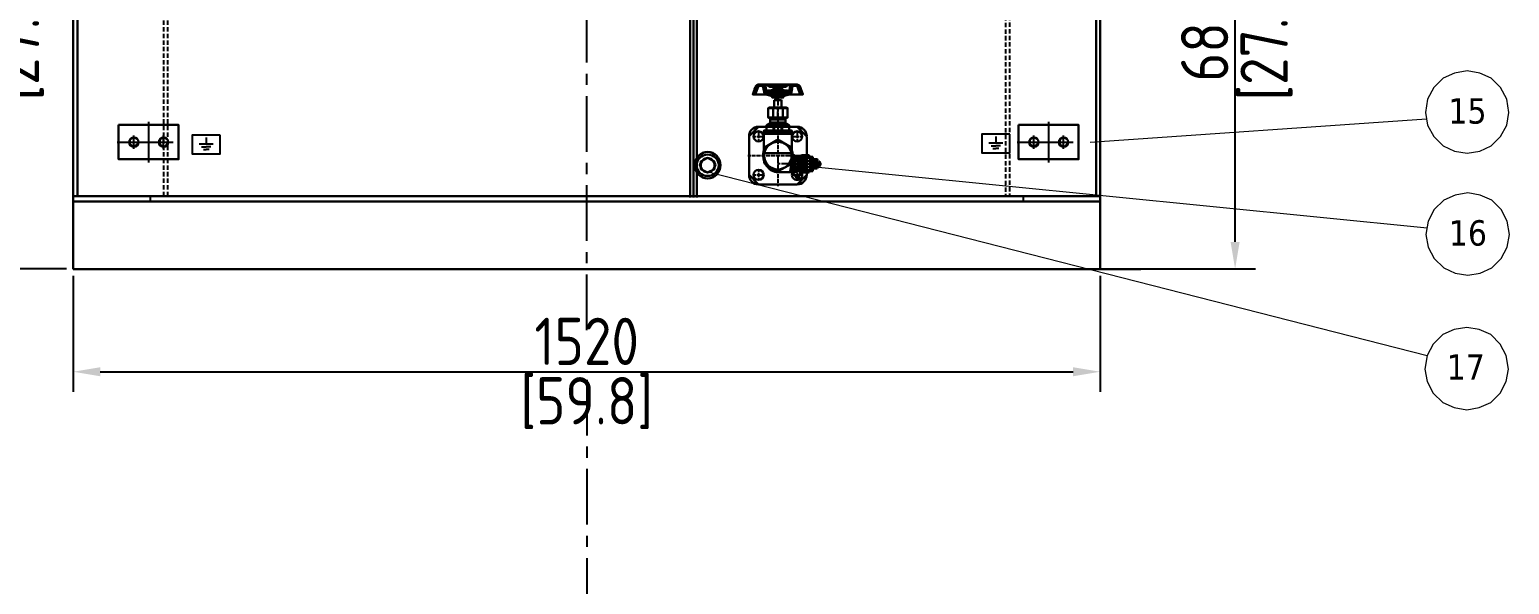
# Model space of a CAD drawing. Header units: millimetres. Extents: x 139713 to 150984, y -162976 to -156169.
# Drawn here: x 141015 to 143206, y -159557 to -158735 of the extents above; entities that cross this region are included whole.
import ezdxf

# ---------------------------------------------------------------- set-up
doc = ezdxf.new("R2010")
doc.units = ezdxf.units.MM
doc.header["$LTSCALE"] = 13
doc.linetypes.add('CENTERX2', pattern=[101.6, 63.5, -12.7, 12.7, -12.7])
doc.linetypes.add('DASHED', pattern=[0.75, 0.5, -0.25])
for name, color, linetype in [('1', 4, 'Continuous'), ('4虚线层', 6, 'DASHED'), ('粗实线', 4, 'Continuous')]:
    doc.layers.add(name, color=color, linetype=linetype)
doc.layers.add('标注、文本', color=3, linetype='Continuous', lineweight=25)
doc.layers.add('铁心', color=3, linetype='Continuous', lineweight=0)
doc.styles.get("Standard").update_dxf_attribs({"font": 'gbenor.shx', "bigfont": 'gbcbig.shx'})
doc.styles.add('Tahoma$001', font='tahoma.ttf', dxfattribs={"height": 2.159784})
doc.dimstyles.new('1-15', dxfattribs={"dimscale": 20, "dimtxt": 3.5, "dimasz": 2, "dimexe": 1.5, "dimexo": 0.5, "dimgap": 0.5, "dimtad": 1, "dimtoh": 1, "dimdec": 1, "dimdsep": 46, "dimtxsty": 'Standard', "dimcen": 2.5, "dimclrd": 3, "dimclre": 3, "dimclrt": 3, "dimadec": 0, "dimazin": 2, "dimtfac": 1, "dimtdec": 1, "dimtmove": 0, "dimatfit": 2, "dimfxl": 1, "dimarcsym": 0})

# ---------------------------------------------------------------- blocks, each defined once
blk = doc.blocks.new('257561')
at = {"layer": '标注、文本'}
for p, q in [((851.7, 2214.1), (862.1, 2214.1)), ((856.9, 2219.1), (856.9, 2214.1)), ((853.4, 2212.2), (856.9, 2212.2)), ((854.7, 2210.2), (856.9, 2210.2)), ((860.3, 2212.2), (856.9, 2212.2)), ((859, 2210.2), (856.9, 2210.2))]:
    blk.add_line(p, q, dxfattribs=at)
blk = doc.blocks.new('A$C68737E7E')
at = {"layer": '1', "color": 1, "linetype": 'CENTERX2', "lineweight": -3, "ltscale": 0.1}
for p, q in [((44.7, 143.1), (44.7, 146.2)), ((44.7, 146.2), (44.7, 139.9)), ((44.7, 142.3), (44.7, 142.4)), ((44.7, 135.9), (44.7, 141.6)), ((44.7, 139.2), (44.7, 139.1)), ((44.7, 138.4), (44.7, 132.7)), ((44.7, 135.1), (44.7, 135.2)), ((44.7, 128.8), (44.7, 134.4)), ((44.7, 132), (44.7, 131.9)), ((44.7, 131.2), (44.7, 125.6)), ((44.7, 130.9), (44.7, 126.5)), ((44.7, 127.9), (44.7, 128)), ((44.7, 125.9), (44.7, 125.7)), ((44.7, 125), (44.7, 119.4)), ((44.7, 118.7), (44.7, 118.6)), ((44.7, 117.9), (44.7, 113.5)), ((44.7, 112.3), (44.7, 117.4)), ((44.7, 113.3), (44.7, 110.4)), ((44.7, 111.5), (44.7, 111.6)), ((44.7, 105.2), (44.7, 110.8)), ((44.7, 109.6), (44.7, 109.5)), ((44.7, 108.8), (44.7, 103.2)), ((44.7, 104.3), (44.7, 104.4)), ((44.7, 98.5), (44.7, 103.6)), ((44.7, 102.5), (44.7, 102.4)), ((44.7, 101.7), (44.7, 98.2)), ((44.7, 101.6), (44.7, 96)), ((44.7, 97.5), (44.7, 97.4)), ((44.7, 96.7), (44.7, 91.1)), ((44.7, 95.3), (44.7, 95.2)), ((44.7, 94.5), (44.7, 88.8)), ((44.7, 90.3), (44.7, 90.2)), ((44.7, 89.5), (44.7, 83.9)), ((44.7, 88.1), (44.7, 88)), ((8.6, 73.7), (11.9, 73.7)), ((12.5, 73.7), (12.7, 73.7)), ((13.4, 73.7), (19, 73.7)), ((16.2, 81.3), (16.2, 78.1)), ((16.2, 77.4), (16.2, 77.2)), ((16.2, 76.5), (16.2, 70.9)), ((16.2, 70.2), (16.2, 70.1)), ((16.2, 69.4), (16.2, 66.1)), ((19.7, 73.7), (19.8, 73.7)), ((20.5, 73.7), (23.8, 73.7)), ((44.7, 87.3), (44.7, 81.7)), ((44.7, 83.2), (44.7, 83.1)), ((44.7, 82.3), (44.7, 76.7)), ((44.7, 81), (44.7, 80.9)), ((44.7, 80.1), (44.7, 77.2)), ((44.7, 76), (44.7, 75.9)), ((44.7, 75.2), (44.7, 69.5)), ((44.7, 68.8), (44.7, 68.7)), ((44.7, 68), (44.7, 62.4)), ((65.6, 73.7), (68.8, 73.7)), ((69.5, 73.7), (69.7, 73.7)), ((70.4, 73.7), (76, 73.7)), ((73.2, 81.3), (73.2, 78.1)), ((73.2, 77.4), (73.2, 77.2)), ((73.2, 76.5), (73.2, 70.9)), ((73.2, 70.2), (73.2, 70.1)), ((73.2, 69.4), (73.2, 66.1)), ((76.7, 73.7), (76.8, 73.7)), ((77.5, 73.7), (80.8, 73.7)), ((0, 45.2), (4.5, 45.2)), ((5.2, 45.2), (5.3, 45.2)), ((6, 45.2), (11.7, 45.2)), ((12.4, 45.2), (12.5, 45.2)), ((13.2, 45.2), (18.8, 45.2)), ((19.5, 45.2), (19.7, 45.2)), ((20.4, 45.2), (26, 45.2)), ((26.7, 45.2), (26.8, 45.2)), ((27.5, 45.2), (33.2, 45.2)), ((33.9, 45.2), (34, 45.2)), ((34.7, 45.2), (40.3, 45.2)), ((41, 45.2), (41.2, 45.2)), ((41.9, 45.2), (47.5, 45.2)), ((44.7, 61.7), (44.7, 61.6)), ((44.7, 60.8), (44.7, 55.2)), ((44.7, 54.5), (44.7, 54.4)), ((44.7, 53.7), (44.7, 48)), ((44.7, 47.3), (44.7, 47.2)), ((44.7, 46.5), (44.7, 40.9)), ((48.2, 45.2), (48.3, 45.2)), ((49, 45.2), (54.7, 45.2)), ((55.4, 45.2), (55.5, 45.2)), ((56.2, 45.2), (61.8, 45.2)), ((62.6, 45.2), (62.7, 45.2)), ((63.4, 45.2), (69, 45.2)), ((69.3, 45.2), (73.7, 45.2)), ((69.7, 45.2), (69.8, 45.2)), ((70.5, 45.2), (76.2, 45.2)), ((76.9, 45.2), (77, 45.2)), ((77.7, 45.2), (83.3, 45.2)), ((84.1, 45.2), (84.2, 45.2)), ((84.9, 45.2), (89.4, 45.2)), ((16.2, 24.3), (16.2, 21.1)), ((44.7, 40.2), (44.7, 40.1)), ((44.7, 39.3), (44.7, 33.7)), ((44.7, 33), (44.7, 32.9)), ((48.3, 32.9), (44.7, 32.9)), ((44.7, 32.2), (44.7, 26.5)), ((44.7, 25.8), (44.7, 25.7)), ((44.7, 25), (44.7, 19.4)), ((49.1, 32.9), (49, 32.9)), ((55.5, 32.9), (49.9, 32.9)), ((56.3, 32.9), (56.2, 32.9)), ((62.7, 32.9), (57, 32.9)), ((63.5, 32.9), (63.4, 32.9)), ((69.8, 32.9), (64.2, 32.9)), ((70.1, 32.9), (76.5, 32.9)), ((70.7, 32.9), (70.5, 32.9)), ((77, 32.9), (71.4, 32.9)), ((73.2, 24.3), (73.2, 21.1)), ((77.2, 32.9), (77.3, 32.9)), ((77.8, 32.9), (77.7, 32.9)), ((81.7, 32.9), (77.9, 32.9)), ((78, 32.9), (83.6, 32.9)), ((84.2, 32.9), (78.5, 32.9)), ((82.5, 32.9), (82.4, 32.9)), ((88.9, 32.9), (83.2, 32.9)), ((84.4, 32.9), (84.5, 32.9)), ((85, 32.9), (84.9, 32.9)), ((85.2, 32.9), (90.8, 32.9)), ((89.3, 32.9), (85.7, 32.9)), ((89.7, 32.9), (89.6, 32.9)), ((96, 32.9), (90.4, 32.9)), ((91.5, 32.9), (91.7, 32.9)), ((92.4, 32.9), (98.7, 32.9)), ((96.9, 32.9), (96.8, 32.9)), ((103.2, 32.9), (97.6, 32.9)), ((104, 32.9), (103.9, 32.9)), ((108.5, 32.9), (104.7, 32.9)), ((8.6, 16.7), (11.9, 16.7)), ((12.5, 16.7), (12.7, 16.7)), ((13.4, 16.7), (19, 16.7)), ((16.2, 20.4), (16.2, 20.3)), ((16.2, 19.5), (16.2, 13.9)), ((16.2, 13.2), (16.2, 13.1)), ((16.2, 12.4), (16.2, 9.1)), ((19.7, 16.7), (19.8, 16.7)), ((20.5, 16.7), (23.8, 16.7)), ((44.7, 18.7), (44.7, 18.5)), ((44.7, 17.8), (44.7, 12.2)), ((44.7, 11.5), (44.7, 11.4)), ((44.7, 10.7), (44.7, 5)), ((44.7, 4.3), (44.7, 4.2)), ((44.7, 3.5), (44.7, 0)), ((65.6, 16.7), (68.8, 16.7)), ((69.5, 16.7), (69.7, 16.7)), ((70.4, 16.7), (76, 16.7)), ((73.2, 20.4), (73.2, 20.3)), ((73.2, 19.5), (73.2, 13.9)), ((73.2, 13.2), (73.2, 13.1)), ((73.2, 12.4), (73.2, 9.1)), ((76.7, 16.7), (76.8, 16.7)), ((77.5, 16.7), (80.8, 16.7))]:
    blk.add_line(p, q, dxfattribs=at)
at = {"layer": '标注、文本', "color": 4, "lineweight": 30}
for p, q in [((11.6, 147), (7.5, 135.8)), ((7.5, 135.8), (27.8, 135.8)), ((14.3, 144.2), (8.5, 138.4)), ((12.4, 139), (9.1, 135.8)), ((17.6, 150.8), (10.3, 143.5)), ((15.3, 147), (11.2, 135.8)), ((17, 150.8), (27.5, 150.8)), ((17.5, 148.5), (20.8, 148.5)), ((20.9, 150.8), (18.6, 148.5)), ((23.6, 150.2), (21.7, 148.3)), ((25.4, 148.8), (23.1, 146.5)), ((23.1, 146.6), (24.7, 137.2)), ((26.6, 146.6), (23.6, 143.7)), ((27.1, 143.9), (24.1, 140.9)), ((28.3, 141.8), (24.6, 138.1)), ((25.6, 136.3), (36.5, 133.4)), ((31.1, 141.3), (26, 136.2)), ((26.7, 146), (27.3, 142.7)), ((27.5, 150.8), (62.7, 150.8)), ((28.3, 141.8), (36.5, 140.4)), ((33.9, 140.8), (28.6, 135.5)), ((29.8, 141.5), (59.2, 141.5)), ((37.8, 141.5), (31.2, 134.8)), ((38.8, 147.3), (33.1, 147.3)), ((39.5, 139.9), (33.7, 134.2)), ((34.9, 142.4), (39.8, 142.4)), ((34.9, 142.4), (34.9, 141.5)), ((39.5, 136.6), (36.3, 133.5)), ((36.5, 141.5), (36.5, 140.4)), ((36.5, 133.4), (36.5, 131.1)), ((39.4, 133.3), (37.2, 131.1)), ((38.2, 145.7), (38.2, 142.8)), ((40, 141.6), (39.1, 140.8)), ((39.1, 140.8), (50.3, 140.8)), ((39.5, 141.5), (39.4, 131.1)), ((41, 141.5), (39.6, 140.2)), ((49.4, 146.1), (39.8, 146.1)), ((49.4, 142.4), (39.8, 142.4)), ((42.2, 148.5), (41, 147.3)), ((41, 147.3), (48, 147.3)), ((41, 147.3), (41, 146.1)), ((41, 141.5), (48.1, 141.5)), ((48.1, 141.5), (41, 141.5)), ((41, 141.5), (41, 131.1)), ((48.1, 141.5), (41, 131.1)), ((41, 141.5), (48.1, 131.1)), ((41.4, 145.7), (41.4, 142.8)), ((42, 148.2), (42, 146.1)), ((42, 142.7), (42, 142.4)), ((42.2, 148.5), (46.9, 148.5)), ((43.3, 150.8), (44.6, 150.8)), ((43.3, 150.8), (45.9, 150.8)), ((45.9, 150.8), (44.6, 150.8)), ((46.9, 148.5), (48, 147.3)), ((47.1, 148.2), (47.1, 146.1)), ((47.8, 145.7), (47.8, 142.8)), ((48, 147.3), (48, 146.1)), ((48.1, 141.5), (49.5, 140.2)), ((48.1, 141.5), (48.1, 131.1)), ((54.2, 142.4), (49.3, 142.4)), ((49.5, 140.2), (49.5, 131.1)), ((49.6, 141.5), (49.7, 131.1)), ((50.9, 141.5), (49.6, 140.2)), ((53.1, 140.5), (49.6, 137)), ((57.1, 141.1), (49.7, 133.7)), ((50.3, 147.3), (56, 147.3)), ((61.1, 141.9), (50.3, 131.1)), ((51, 145.7), (51, 142.8)), ((60.9, 141.8), (52.7, 140.4)), ((52.7, 141.5), (52.7, 140.4)), ((63.5, 136.3), (52.7, 133.4)), ((63.5, 136.3), (52.7, 133.4)), ((52.7, 133.4), (52.7, 131.1)), ((54.2, 142.4), (54.2, 141.5)), ((65.3, 142.9), (57.1, 134.6)), ((61.3, 135.8), (81.6, 135.8)), ((64.7, 138.9), (61.6, 135.8)), ((66.1, 146.9), (61.8, 142.5)), ((62.4, 146.4), (61.8, 142.7)), ((66.5, 150.6), (62.5, 146.6)), ((72.1, 150.8), (62.7, 150.8)), ((66, 146.6), (64.4, 137.2)), ((65.7, 144.6), (64.4, 137.2)), ((70, 150.8), (67.6, 148.4)), ((73.2, 150.7), (71, 148.5)), ((75.5, 149.7), (73.4, 147.6)), ((73.8, 147), (77.9, 135.8)), ((77, 148), (74.4, 145.3)), ((78, 145.7), (75.3, 143)), ((78.9, 143.3), (76.2, 140.6)), ((79.7, 140.9), (77, 138.2)), ((77.5, 147), (81.6, 135.8)), ((80.6, 138.5), (77.9, 135.8)), ((81.5, 136.1), (81.2, 135.8)), ((32.3, 116.6), (57.1, 116.6)), ((36.5, 131.1), (39.6, 131.1)), ((37.6, 115.5), (37.6, 101.6)), ((49.5, 131.1), (52.7, 131.1)), ((50.3, 127.7), (50.3, 116.6)), ((51.8, 115.5), (51.8, 101.6)), ((16.2, 88), (73.2, 88)), ((30.4, 101.6), (32.3, 100.5)), ((32.3, 100.5), (34.1, 100.5)), ((32.3, 92.7), (57.1, 92.7)), ((33, 91.5), (56.3, 91.5)), ((34.2, 99.8), (33.3, 98.9)), ((33.3, 98.9), (33.3, 94.4)), ((33.3, 98.9), (56.1, 98.9)), ((33.3, 94.4), (56.1, 94.4)), ((34.1, 100.5), (55.3, 100.5)), ((34.2, 100.5), (34.2, 99.8)), ((34.2, 99.8), (35, 99.8)), ((35, 100.5), (35, 99.8)), ((38.3, 90.1), (38.3, 82.5)), ((38.3, 90.1), (39.2, 90.1)), ((39.2, 90.1), (39.2, 82.5)), ((50.2, 90.1), (50.2, 82.5)), ((50.2, 90.1), (51.1, 90.1)), ((54.4, 100.5), (54.4, 99.8)), ((54.4, 99.8), (55.1, 99.8)), ((55.1, 100.5), (55.1, 99.8)), ((55.1, 99.8), (56.1, 98.9)), ((55.3, 100.5), (57.1, 100.5)), ((56.1, 98.9), (56.1, 94.4)), ((59, 101.6), (57.1, 100.5)), ((2, 73.7), (2, 16.7)), ((23.8, 81.2), (23.8, 78.7)), ((23.8, 78.7), (26.9, 78.7)), ((23.8, 78.7), (65.6, 78.7)), ((23.8, 78.7), (23.8, 77.3)), ((23.8, 77.3), (23.8, 52.9)), ((23.8, 77.3), (65.6, 77.3)), ((24.3, 81.2), (65.1, 81.2)), ((27.8, 82.5), (24.6, 82.2)), ((43.3, 68), (25.7, 57.9)), ((26.9, 78.7), (62.5, 78.7)), ((27.8, 82.5), (61.6, 82.5)), ((63.7, 57.9), (46.1, 68)), ((61.6, 82.5), (64.7, 82.2)), ((62.5, 78.7), (65.6, 78.7)), ((65.6, 81.2), (65.6, 78.7)), ((65.6, 78.7), (65.6, 77.3)), ((65.6, 77.3), (65.6, 52.9)), ((87.4, 73.7), (87.4, 45.7)), ((24.3, 55.4), (24.3, 35.1)), ((24.6, 48.8), (64.8, 48.8)), ((72.4, 45.2), (66, 38.8)), ((73.7, 44.3), (66, 36.7)), ((70.3, 45.2), (66.1, 41)), ((68.1, 45.2), (66.4, 43.5)), ((73.7, 45.2), (73.7, 42.6)), ((79.6, 45.4), (81.7, 43.3)), ((91, 45.7), (79.8, 45.7)), ((81.4, 45.7), (83.8, 43.3)), ((83.6, 45.7), (85.5, 43.8)), ((85.7, 45.7), (89.7, 41.7)), ((87.8, 45.7), (91.9, 41.7)), ((90, 45.7), (91.2, 44.5)), ((91, 45.7), (91.2, 45.5)), ((91.2, 45.5), (91.2, 43.5)), ((25.7, 32.6), (43.3, 22.5)), ((70, 27.9), (62.6, 20.5)), ((68, 28), (64.7, 24.7)), ((72.1, 27.9), (64.8, 20.5)), ((68, 30.1), (65.8, 27.9)), ((68, 36.5), (66.1, 34.7)), ((67.5, 34.3), (66.1, 34.3)), ((67.5, 31.5), (66.2, 31.5)), ((67.2, 31.5), (66.2, 30.4)), ((74.3, 27.9), (66.9, 20.5)), ((67.5, 34.3), (67.5, 31.5)), ((68, 37.9), (83.2, 37.9)), ((68, 37.9), (68, 34.8)), ((69.3, 37.9), (68, 36.5)), ((68, 36.7), (69.4, 35.2)), ((68, 34.8), (68, 31)), ((68, 31), (68, 27.9)), ((69, 30.5), (68, 29.5)), ((69.6, 30.5), (68, 28.9)), ((68, 29.6), (69.7, 27.9)), ((68, 29), (69.1, 27.9)), ((68, 27.9), (83.2, 27.9)), ((69.9, 37.7), (68.1, 36)), ((68.1, 37.2), (69.9, 35.4)), ((68.2, 35.8), (68.6, 35.4)), ((70.1, 30.3), (68.2, 28.4)), ((68.2, 30), (70.1, 28.1)), ((70.2, 37.5), (68.3, 35.6)), ((68.4, 37.5), (70.3, 35.6)), ((70.4, 30), (68.5, 28.1)), ((68.6, 30.3), (70.4, 28.5)), ((70.5, 37.1), (68.7, 35.3)), ((68.8, 37.8), (70.5, 36)), ((69, 30.5), (70.6, 28.9)), ((70.6, 29.5), (69, 27.9)), ((75.7, 27.2), (69.1, 20.5)), ((70.6, 36.6), (69.2, 35.2)), ((74, 42.6), (69.3, 37.9)), ((69.3, 37.9), (70.6, 36.6)), ((70.6, 28.9), (69.6, 27.9)), ((69.7, 30.5), (70.6, 29.6)), ((70.6, 37.9), (70.6, 27.9)), ((70.6, 37.9), (75.4, 36.9)), ((70.6, 36.5), (70.6, 29.2)), ((75.4, 28.8), (70.6, 27.9)), ((73.7, 23), (71.2, 20.5)), ((76.2, 42.6), (71.5, 37.9)), ((78.3, 42.6), (73.6, 37.9)), ((73.7, 43.3), (83.2, 43.3)), ((73.7, 42.6), (83.9, 42.6)), ((73.7, 23.2), (83.9, 23.2)), ((73.7, 23.2), (73.7, 20.5)), ((73.8, 23.2), (73.7, 23)), ((73.7, 22.4), (83.2, 22.4)), ((77.8, 27.2), (73.8, 23.2)), ((74.8, 43.3), (74, 42.6)), ((74.6, 38.6), (83.9, 38.6)), ((74.6, 38.6), (74.6, 27.2)), ((74.6, 27.2), (83.9, 27.2)), ((76, 23.2), (75.2, 22.4)), ((76.4, 38.6), (75.7, 37.9)), ((76.4, 27.9), (75.7, 27.2)), ((80, 27.2), (76, 23.2)), ((76.9, 43.3), (76.2, 42.6)), ((76.3, 37.9), (83.8, 37.9)), ((76.3, 27.9), (83.8, 27.9)), ((80.4, 42.6), (76.4, 38.6)), ((77, 38.6), (83.1, 38.6)), ((77, 38.6), (77, 27.2)), ((77, 27.2), (83.1, 27.2)), ((78.1, 23.2), (77.3, 22.4)), ((78.6, 38.6), (77.8, 37.9)), ((78.5, 27.9), (77.8, 27.2)), ((82.1, 27.2), (78.1, 23.2)), ((79.1, 43.3), (78.3, 42.6)), ((82.5, 42.6), (78.6, 38.6)), ((79.3, 43.5), (79.3, 22.2)), ((79.3, 43.5), (79.6, 43.3)), ((80.3, 23.2), (79.3, 22.2)), ((79.3, 22.2), (79.3, 20.5)), ((79.3, 22.2), (81.5, 20)), ((79.5, 43.3), (84.1, 43.3)), ((80.2, 23.2), (79.5, 22.4)), ((79.5, 22.4), (84.1, 22.4)), ((79.6, 43.3), (80.3, 42.6)), ((80.7, 38.6), (80, 37.9)), ((80.7, 27.9), (80, 27.2)), ((84.1, 27), (80.2, 23.2)), ((80.3, 42.6), (80.3, 23.2)), ((80.3, 23.2), (84.1, 23.2)), ((81.2, 43.3), (80.4, 42.6)), ((80.5, 23.2), (81.2, 22.4)), ((84.1, 42), (80.7, 38.6)), ((81.2, 22.4), (83.6, 20)), ((82.4, 23.2), (81.6, 22.4)), ((81.7, 43.3), (82.4, 42.6)), ((82.8, 38.6), (82.1, 37.9)), ((82.8, 27.9), (82.1, 27.2)), ((84.1, 24.9), (82.4, 23.2)), ((83.2, 43.3), (82.5, 42.6)), ((82.6, 23.2), (83.4, 22.4)), ((84.1, 39.9), (82.8, 38.6)), ((83.1, 38.6), (83.8, 37.9)), ((83.1, 38.6), (83.1, 27.2)), ((83.8, 27.9), (83.1, 27.2)), ((83.2, 43.3), (84.1, 42.4)), ((84.1, 38.8), (83.2, 37.9)), ((83.2, 37.9), (83.2, 27.9)), ((83.2, 27.9), (84.1, 27)), ((84.1, 23.4), (83.2, 22.4)), ((83.4, 22.4), (85.7, 20)), ((83.8, 43.3), (84.1, 43.1)), ((83.8, 37.9), (87.2, 37.9)), ((83.8, 37.9), (83.8, 27.9)), ((83.8, 27.9), (87.2, 27.9)), ((85.3, 43.8), (84.1, 42.7)), ((84.8, 43.8), (84.1, 43.1)), ((84.1, 43.8), (84.1, 21.9)), ((84.1, 43.8), (86, 43.8)), ((84.1, 43), (85.2, 41.9)), ((84.1, 42.5), (84.7, 42)), ((84.1, 42.4), (84.1, 38.8)), ((84.1, 38.8), (84.1, 27)), ((84.1, 27), (84.1, 23.4)), ((84.9, 23.9), (84.1, 23)), ((85.3, 23.8), (84.1, 22.6)), ((84.1, 23), (85.1, 21.9)), ((84.1, 21.9), (86, 21.9)), ((85.5, 43.6), (84.2, 42.3)), ((84.2, 43.3), (85.5, 42)), ((84.2, 23.3), (85.4, 22)), ((84.2, 22.4), (84.5, 22.1)), ((85.6, 23.7), (84.3, 22.3)), ((84.3, 23.6), (85.7, 22.2)), ((84.4, 43.6), (85.7, 42.2)), ((85.8, 43.5), (84.4, 42.1)), ((85.8, 23.4), (84.5, 22.1)), ((84.6, 23.7), (85.9, 22.5)), ((84.7, 43.7), (85.9, 42.5)), ((85.9, 43.2), (84.7, 42)), ((85.9, 23.2), (84.8, 22)), ((84.9, 23.9), (86, 22.8)), ((85, 43.8), (86, 42.8)), ((86, 42.8), (85.1, 41.9)), ((86, 22.8), (85.2, 22)), ((85.4, 23.8), (85.9, 23.3)), ((86, 43.8), (86, 21.9)), ((86, 43.3), (87.6, 41.7)), ((94.5, 41.7), (86, 41.7)), ((94.5, 24.1), (86, 24.1)), ((86, 24.1), (90, 20)), ((86, 21.9), (87.9, 20)), ((87.9, 41.7), (87.2, 40.5)), ((87.2, 40.5), (87.2, 25.3)), ((87.2, 25.3), (87.9, 24.1)), ((92.3, 41.7), (87.9, 41.7)), ((92.3, 37.3), (87.9, 37.3)), ((88.1, 24.1), (91.2, 21)), ((90.3, 24.1), (91.9, 22.4)), ((91.2, 43.5), (91.4, 43.3)), ((91.4, 22.4), (91.2, 22.2)), ((91.2, 22.2), (91.2, 20.2)), ((96.3, 43.3), (91.4, 43.3)), ((96.3, 22.4), (91.4, 22.4)), ((92.3, 41.7), (92.9, 40.5)), ((92.4, 43.3), (94, 41.7)), ((92.4, 24.1), (94, 22.4)), ((92.9, 40.5), (92.9, 25.3)), ((95.3, 36.2), (92.9, 36.2)), ((95.3, 29.6), (92.9, 29.6)), ((94.5, 43.3), (96.4, 41.4)), ((94.5, 41.7), (94.5, 37.6)), ((94.5, 41.7), (94.5, 24.1)), ((94.5, 41.1), (98, 37.6)), ((94.5, 39), (95.9, 37.6)), ((101.7, 37.6), (94.5, 37.6)), ((101.7, 28.1), (94.5, 28.1)), ((94.5, 26.2), (96.4, 24.3)), ((94.5, 24.1), (96.2, 22.4)), ((94.8, 28.1), (96.9, 26)), ((95.8, 36.7), (95.3, 36.2)), ((95.3, 36.2), (95.3, 29.6)), ((95.3, 36.2), (98.2, 36.2)), ((95.3, 29.6), (95.8, 29.1)), ((95.3, 29.6), (98.2, 29.6)), ((95.8, 36.7), (97.7, 36.7)), ((95.8, 29.1), (97.7, 29.1)), ((96.3, 43.3), (96.4, 43.1)), ((96.4, 22.6), (96.3, 22.4)), ((96.4, 43.1), (96.4, 39.9)), ((96.4, 39.9), (96.6, 39.8)), ((96.6, 26), (96.4, 25.8)), ((96.4, 25.8), (96.4, 22.6)), ((103, 39.8), (96.6, 39.8)), ((103, 26), (96.6, 26)), ((96.9, 28.1), (99, 26)), ((97.7, 36.7), (98.2, 36.2)), ((98.2, 29.6), (97.7, 29.1)), ((98, 39.8), (100.2, 37.6)), ((98.2, 36.2), (98.2, 29.6)), ((99, 28.1), (101.1, 26)), ((100.2, 39.8), (103.6, 36.4)), ((101.1, 28.1), (103.1, 26.2)), ((101.7, 37.6), (101.7, 28.1)), ((101.7, 36.2), (104.9, 32.9)), ((101.7, 34), (102.8, 32.9)), ((101.7, 31.9), (103.6, 30)), ((101.7, 29.7), (103.6, 27.8)), ((102.3, 39.8), (103.6, 38.5)), ((102.8, 32.9), (104.9, 30.7)), ((103, 39.8), (103.6, 38.8)), ((103.6, 27), (103, 26)), ((103.6, 38.8), (103.6, 35)), ((105.7, 35), (103.6, 35)), ((105.7, 30.7), (103.6, 30.7)), ((103.6, 30.7), (103.6, 27)), ((104.9, 35), (107.1, 32.9)), ((104.9, 32.9), (107, 30.8)), ((106.1, 36.7), (105.7, 36.7)), ((105.7, 36.7), (105.7, 35)), ((105.7, 36.4), (106.9, 35.2)), ((105.7, 30.7), (105.7, 29.1)), ((105.7, 30), (106.3, 29.4)), ((105.7, 29.1), (106.1, 29.1)), ((106.1, 36.7), (107.8, 33.4)), ((107.8, 32.4), (106.1, 29.1)), ((107.1, 32.9), (107.7, 32.2)), ((107.8, 33.4), (107.8, 32.4)), ((16.2, 2.5), (73.2, 2.5)), ((44.7, 20.5), (73.7, 20.5)), ((73.7, 20.9), (73.3, 20.5)), ((79.3, 20.5), (79.8, 20)), ((91, 20), (79.8, 20)), ((87.4, 20), (87.4, 16.7)), ((91.2, 20.2), (91, 20))]:
    blk.add_line(p, q, dxfattribs=at)
for points in [[(79.7, 140.9), (79.2, 142.3), (78.9, 143.3), (78, 145.7), (77.5, 147), (77, 148), (75.5, 149.7), (73.2, 150.7), (17, 150.8), (15.3, 150.5), (13.7, 149.7), (12.4, 148.5), (11.6, 147), (10.3, 143.5), (9.9, 142.3), (8.5, 138.4), (7.5, 135.8), (27.8, 135.8), (28.6, 135.5), (33.7, 134.2), (36.3, 133.5), (36.5, 133.4), (36.5, 131.1), (50.3, 131.1), (52.7, 131.1), (52.7, 133.4), (57.1, 134.6), (61.3, 135.8), (81.6, 135.8), (81.5, 136.1), (80.6, 138.5), (79.7, 140.9)], [(17, 150.8), (11.7, 147.2), (11.6, 147)], [(17.5, 148.5), (15.4, 147.2), (15.3, 147)], [(23.1, 146.6), (21.1, 148.5), (20.8, 148.5)], [(26.7, 146), (21.3, 150.8), (21, 150.8)], [(24.7, 137.2), (25.5, 136.4), (25.6, 136.3)], [(31.2, 148.3), (26.6, 150.8), (26.4, 150.8)], [(27.3, 142.7), (28.1, 141.8), (28.3, 141.8)], [(31.2, 148.3), (32.9, 147.3), (33.1, 147.3)], [(41.4, 145.7), (38.4, 145.8), (38.2, 145.7)], [(38.2, 142.8), (41.2, 142.7), (41.4, 142.8)], [(38.8, 147.3), (40.9, 148.8), (41, 149.1)], [(39.6, 140.2), (39.6, 131.1), (49.5, 131.1)], [(40, 141.6), (49.4, 141.6), (50.3, 140.8)], [(43.3, 150.8), (41.1, 149.3), (41, 149.1)], [(47.8, 145.7), (41.6, 145.7), (41.4, 145.7)], [(41.4, 142.8), (47.6, 142.7), (47.8, 142.8)], [(48.1, 149.1), (46.1, 150.8), (45.9, 150.8)], [(51, 145.7), (48, 145.8), (47.8, 145.7)], [(47.8, 142.8), (50.8, 142.7), (51, 142.8)], [(48.1, 149.1), (50.1, 147.3), (50.3, 147.3)], [(56, 147.3), (57.8, 148.2), (57.9, 148.3)], [(62.7, 150.8), (58.1, 148.5), (57.9, 148.3)], [(60.9, 141.8), (61.8, 142.6), (61.8, 142.7)], [(68.1, 150.8), (62.4, 146.2), (62.4, 146)], [(63.5, 136.3), (64.4, 137.1), (64.4, 137.2)], [(73.8, 147), (71.9, 148.5), (71.7, 148.5), (68.3, 148.5), (66.1, 146.8), (66, 146.6)], [(77.5, 147), (72.3, 150.8), (72.1, 150.8)], [(56.1, 98.9), (55.1, 99.8), (55.1, 100.5), (57.1, 100.5), (58.1, 101.1), (59, 101.6), (59, 115.5), (58.1, 116), (57.1, 116.6), (32.3, 116.6), (31.3, 116), (30.4, 115.5), (30.4, 101.6), (31.3, 101.1), (32.3, 100.5), (34.2, 100.5), (34.2, 99.8), (34.1, 99.7), (33.3, 98.9), (33.3, 94.4), (33.2, 93.7), (32.8, 93.2), (32.3, 92.7), (27.8, 90.1), (27.8, 82.5), (23.8, 81.2), (23.8, 78.7), (65.6, 78.7), (64.7, 82.2), (61.6, 82.5), (61.6, 90.1), (57.1, 92.7), (56.6, 93), (56.3, 93.4), (56.2, 93.9), (56.1, 94.4), (56.1, 98.9)], [(32.3, 116.6), (30.4, 115.5), (30.4, 101.6)], [(37.6, 115.5), (30.6, 115.7), (30.4, 115.5)], [(51.8, 115.5), (37.8, 115.6), (37.6, 115.5)], [(39.1, 127.4), (48.7, 127.5), (50.3, 127.7)], [(39.1, 127.4), (39.1, 116.6), (50.3, 116.6)], [(59, 115.5), (52, 115.7), (51.8, 115.5)], [(57.1, 116.6), (59, 115.5), (59, 101.6)], [(16.2, 88), (2, 73.9), (2, 73.7)], [(32.3, 92.7), (27.8, 90.1), (27.8, 82.5)], [(38.3, 90.1), (28, 90.2), (27.8, 90.1)], [(30.4, 101.6), (37.4, 101.5), (37.6, 101.6), (51.6, 101.5), (51.8, 101.6), (58.8, 101.5), (59, 101.6)], [(32.3, 92.7), (33.3, 94.2), (33.3, 94.4)], [(50.2, 90.1), (39.4, 90.2), (39.2, 90.1)], [(61.6, 90.1), (51.3, 90.2), (51.1, 90.1), (51.1, 82.5)], [(56.1, 94.4), (56.9, 92.8), (57.1, 92.7)], [(57.1, 92.7), (61.6, 90.1), (61.6, 82.5)], [(87.4, 73.7), (73.4, 88), (73.2, 88)], [(24.6, 82.2), (23.8, 81.3), (23.8, 81.2)], [(46.1, 68), (43.5, 68), (43.3, 68)], [(46.1, 68), (43.5, 68), (43.3, 68)], [(65.6, 81.2), (64.9, 82.1), (64.7, 82.2)], [(23.6, 51.7), (23.8, 52.9), (23.8, 52.9)], [(23.6, 51.7), (24.2, 37), (24.3, 36.8)], [(25.7, 57.9), (24.4, 55.6), (24.3, 55.4)], [(46.1, 22.5), (63.7, 32.6), (65, 34.9), (65.1, 35.1), (65.1, 55.4)], [(67, 46.4), (63, 21.6), (62.4, 20.5)], [(65.1, 55.4), (63.8, 57.7), (63.7, 57.9)], [(65.6, 52.9), (65.7, 51.8), (65.8, 51.7)], [(66.5, 47.8), (65.8, 51.5), (65.8, 51.7)], [(66.5, 47.8), (69.1, 45.2), (69.3, 45.2)], [(79.8, 45.7), (79.3, 45.2), (79.3, 43.5)], [(24.3, 35.1), (25.6, 32.8), (25.7, 32.6)], [(26.5, 32.1), (42.5, 20.7), (42.7, 20.6)], [(43.3, 22.5), (45.9, 22.5), (46.1, 22.5)], [(66.6, 20.5), (74.1, 9.2), (74.3, 9.2), (78.5, 22.1), (78.2, 22.4)], [(67.5, 34.3), (68, 34.7), (68, 34.8)], [(68, 31), (67.6, 31.5), (67.5, 31.5)], [(77, 38.6), (75.4, 36.9), (75.4, 28.8), (77, 27.2)], [(79.3, 43.5), (80.3, 42.6), (84.1, 42.6)], [(87.9, 28.5), (87.5, 24.8), (87.6, 24.6)], [(87.6, 41.1), (87.8, 37.5), (87.9, 37.3)], [(87.9, 37.3), (87.8, 28.7), (87.9, 28.5)], [(92.6, 24.6), (92.4, 28.3), (92.3, 28.5), (87.9, 28.5)], [(92.9, 25.3), (92.3, 24.1), (87.9, 24.1)], [(92.3, 37.3), (92.7, 40.9), (92.6, 41.1)], [(92.3, 28.5), (92.3, 37), (92.3, 37.3)], [(2, 16.7), (16, 2.5), (16.2, 2.5)], [(42.7, 20.6), (46.5, 20.6), (46.7, 20.6)], [(73.2, 2.5), (87.4, 16.5), (87.4, 16.7)]]:
    blk.add_lwpolyline(points, dxfattribs=at)
for centre, radius in [((16.2, 73.7), 7.56), ((73.2, 73.7), 7.56), ((44.7, 45.2), 20.4), ((16.2, 16.7), 7.56), ((69.3, 36.6), 1.31), ((69.3, 29.2), 1.31), ((85, 42.9), 0.926), ((85, 22.9), 0.926)]:
    blk.add_circle(centre, radius, dxfattribs=at)
for points in [[(16.8, 150.8), (14.5, 150.7), (12.6, 149.3), (11.7, 147.2)], [(17.2, 148.5), (16.3, 148.3), (15.8, 148), (15.4, 147.2)], [(72.1, 150.8), (53.7, 150.8), (35.4, 150.8), (17, 150.8)], [(23.1, 146.8), (22.8, 147.7), (22, 148.4), (21.1, 148.5)], [(26.7, 146.2), (26.1, 148.8), (23.9, 150.7), (21.3, 150.8)], [(24.8, 137.1), (25, 136.7), (25, 136.6), (25.5, 136.4)], [(31, 148.5), (30, 149.9), (28.4, 150.7), (26.6, 150.8)], [(27.3, 142.6), (27.6, 142.1), (27.6, 142.1), (28.1, 141.8)], [(31.3, 148.2), (31.5, 147.7), (32.4, 147.3), (32.9, 147.3)], [(41.2, 145.8), (40.3, 146.2), (39.3, 146.2), (38.4, 145.8)], [(38.4, 142.7), (39.3, 142.3), (40.3, 142.3), (41.2, 142.7)], [(39, 147.3), (39.8, 147.4), (40.7, 148.1), (40.9, 148.8)], [(43, 150.8), (42.1, 150.6), (41.4, 150.2), (41.1, 149.3)], [(47.6, 145.7), (45.6, 146.2), (43.6, 146.2), (41.6, 145.7)], [(41.6, 142.7), (43.6, 142.3), (45.6, 142.2), (47.6, 142.7)], [(48, 149.3), (47.6, 150.2), (47.1, 150.6), (46.1, 150.8)], [(50.8, 145.8), (49.9, 146.2), (48.9, 146.2), (48, 145.8)], [(48, 142.7), (48.9, 142.3), (49.9, 142.3), (50.8, 142.7)], [(48.2, 148.8), (48.5, 148), (49.3, 147.4), (50.1, 147.3)], [(56.2, 147.3), (56.8, 147.3), (57.5, 147.7), (57.8, 148.2)], [(62.5, 150.8), (60.7, 150.7), (59.1, 149.9), (58.1, 148.5)], [(61, 141.8), (61.4, 142), (61.6, 142.2), (61.8, 142.6)], [(67.9, 150.8), (65.2, 150.6), (63, 148.9), (62.4, 146.2)], [(63.6, 136.4), (64, 136.5), (64.2, 136.8), (64.4, 137.1)], [(68.1, 148.5), (67.1, 148.4), (66.3, 147.7), (66.1, 146.8)], [(73.7, 147.2), (73.3, 148), (72.8, 148.3), (71.9, 148.5)], [(77.4, 147.2), (76.5, 149.3), (74.6, 150.7), (72.3, 150.8)], [(37.4, 115.7), (35.3, 116.9), (32.7, 116.9), (30.6, 115.7)], [(37.2, 131.1), (41.6, 131.1), (46, 131.1), (50.3, 131.1)], [(51.6, 115.6), (47.2, 117), (42.2, 117), (37.8, 115.6)], [(40.1, 128), (44, 130.1), (45, 127.5), (48.7, 127.5)], [(58.8, 115.7), (56.6, 117), (54.1, 116.9), (52, 115.7)], [(16, 88), (8.3, 87.9), (2, 81.6), (2, 73.9)], [(38.1, 90.2), (34.9, 91.9), (31.2, 91.9), (28, 90.2)], [(30.6, 101.5), (32.7, 100.1), (35.3, 100.1), (37.4, 101.5)], [(32.5, 92.8), (32.9, 93.1), (33.2, 93.7), (33.3, 94.2)], [(37.8, 101.5), (42.3, 100.1), (47.1, 100.1), (51.6, 101.5)], [(50, 90.2), (46.6, 91.9), (42.8, 91.9), (39.4, 90.2)], [(61.4, 90.2), (58.2, 91.9), (54.5, 91.9), (51.3, 90.2)], [(52, 101.5), (54.1, 100.2), (56.7, 100.1), (58.8, 101.5)], [(56.1, 94.2), (56.2, 93.7), (56.4, 93.1), (56.9, 92.8)], [(87.4, 73.9), (87.3, 81.6), (81.1, 87.8), (73.4, 88)], [(24.6, 82.2), (24.2, 82.1), (23.8, 81.7), (23.8, 81.2)], [(24.5, 82.1), (24.2, 82.1), (23.8, 81.7), (23.8, 81.3)], [(45.9, 68), (45.1, 68), (44.3, 68), (43.5, 68)], [(45.9, 68), (45.1, 68), (44.3, 68), (43.5, 68)], [(65.6, 81.2), (65.5, 81.7), (65.3, 82), (64.7, 82.2)], [(65.6, 81.3), (65.6, 81.7), (65.2, 82), (64.9, 82.1)], [(23.6, 51.5), (22.4, 46.7), (22.6, 41.7), (24.2, 37)], [(23.7, 51.8), (23.7, 52.1), (23.8, 52.6), (23.8, 52.9)], [(25.6, 57.7), (25.2, 57), (24.7, 56.2), (24.4, 55.6)], [(65, 55.6), (64.6, 56.3), (64.2, 57), (63.8, 57.7)], [(65.6, 52.9), (65.6, 52.6), (65.6, 52.1), (65.7, 51.8)], [(66.5, 48), (66.3, 49.2), (66.1, 50.3), (65.8, 51.5)], [(66.5, 47.6), (66.7, 46.3), (67.8, 45.3), (69.1, 45.2)], [(24.4, 34.9), (24.7, 34.2), (25.2, 33.4), (25.6, 32.8)], [(26.6, 32), (30.1, 26.3), (36, 22.1), (42.5, 20.7)], [(43.5, 22.5), (44.3, 22.4), (45.1, 22.4), (45.9, 22.5)], [(66.3, 43.3), (64.9, 34.1), (68.5, 30.6), (63, 21.6)], [(63.8, 32.8), (64.2, 33.5), (64.6, 34.2), (65, 34.9)], [(67.6, 34.3), (67.8, 34.3), (67.9, 34.5), (68, 34.7)], [(68, 31), (67.8, 31.4), (67.9, 31.3), (67.6, 31.5)], [(74.5, 9.3), (80.6, 10.3), (82.9, 17.8), (78.5, 22.1)], [(87.8, 37), (87, 34.3), (87.1, 31.5), (87.8, 28.7)], [(87.8, 28.3), (87.2, 27.2), (87, 26), (87.5, 24.8)], [(87.5, 40.9), (87.1, 39.8), (87.2, 38.5), (87.8, 37.5)], [(92.3, 28.7), (93.1, 31.2), (93.2, 34.5), (92.3, 37)], [(92.4, 37.5), (93, 38.5), (93.1, 39.8), (92.7, 40.9)], [(92.7, 24.8), (93.1, 25.9), (93, 27.3), (92.4, 28.3)], [(2, 16.5), (2, 8.8), (8.3, 2.6), (16, 2.5)], [(42.9, 20.6), (44, 20.4), (45.4, 20.4), (46.5, 20.6)], [(66.4, 20.2), (63.7, 14.7), (68, 8.5), (74.1, 9.2)], [(73.4, 2.5), (81.1, 2.6), (87.3, 8.8), (87.4, 16.5)]]:
    blk.add_open_spline(points, degree=3, dxfattribs=at)
blk = doc.blocks.new('A$C3970166B')
at = {"layer": '标注、文本', "color": 4, "lineweight": 30}
for points in [[(20.3, 13.5), (18.6, 16.9), (16.1, 19.5), (12.7, 20.3), (9.3, 19.5), (6.8, 16.9), (5.1, 13.5), (6.8, 9.3), (9.3, 6.8), (12.7, 5.9), (16.1, 6.8), (18.6, 9.3)], [(19.5, 16.9), (12.7, 20.3), (5.9, 16.9), (5.9, 9.3), (12.7, 5.9), (19.5, 9.3)]]:
    blk.add_lwpolyline(points, close=True, dxfattribs=at)
for major_axis, ratio in [((0, 13.1), 0.967742), ((-11, 0), 0.961538)]:
    blk.add_ellipse((12.7, 13.1), major_axis=major_axis, ratio=ratio, start_param=0, end_param=6.283185, dxfattribs=at)
blk = doc.blocks.new('*D500')
at = {"layer": 'Defpoints', "color": 0, "lineweight": 13, "transparency": 16777216}
for p in [(142407.4, -158403.6), (142799.7, -158403.6), (142534.9, -159089.6)]:
    blk.add_point(p, dxfattribs=at)
at = {"layer": '标注、文本', "color": 3, "lineweight": -2, "transparency": 16777216}
for p, q in [((142417.4, -158403.6), (142829.7, -158403.6)), ((142799.7, -159049.6), (142799.7, -158443.6)), ((142544.9, -159089.6), (142829.7, -159089.6))]:
    blk.add_line(p, q, dxfattribs=at)
at = {"layer": '标注、文本', "color": 3, "lineweight": 13, "transparency": 16777216}
for points in [[(142793.1, -158443.6), (142806.4, -158443.6), (142799.7, -158403.6)], [(142793.1, -159049.6), (142806.4, -159049.6), (142799.7, -159089.6)]]:
    blk.add_solid(points, dxfattribs=at)
at = {"layer": '标注、文本', "color": 3, "transparency": 16777216, "char_height": 70, "attachment_point": 5, "rotation": 90}
for s, insert in [('[27.0]', (142846.2, -158746.6)), ('686', (142754.7, -158746.6))]:
    blk.add_mtext(s, dxfattribs=dict(at, insert=insert))
blk = doc.blocks.new('*D509')
at = {"layer": 'Defpoints', "color": 0, "lineweight": 13, "transparency": 16777216}
for p in [(140729, -157339.7), (141079.9, -157339.7), (141079.9, -159089.6)]:
    blk.add_point(p, dxfattribs=at)
at = {"layer": '标注、文本', "color": 3, "lineweight": -2, "transparency": 16777216}
for p, q in [((141069.9, -157339.7), (140699, -157339.7)), ((140729, -159049.6), (140729, -157379.7)), ((141069.9, -159089.6), (140699, -159089.6))]:
    blk.add_line(p, q, dxfattribs=at)
at = {"layer": '标注、文本', "color": 3, "lineweight": 13, "transparency": 16777216}
for points in [[(140722.3, -157379.7), (140735.7, -157379.7), (140729, -157339.7)], [(140722.3, -159049.6), (140735.7, -159049.6), (140729, -159089.6)]]:
    blk.add_solid(points, dxfattribs=at)
at = {"layer": '标注、文本', "color": 3, "lineweight": 13, "transparency": 16777216, "char_height": 70, "attachment_point": 5, "rotation": 90}
for s, insert in [('[68.9]', (140775.5, -158214.7)), ('1750', (140684, -158214.7))]:
    blk.add_mtext(s, dxfattribs=dict(at, insert=insert))
blk = doc.blocks.new('*D519')
at = {"layer": 'Defpoints', "color": 0, "lineweight": 13, "transparency": 16777216}
for p in [(141079.9, -159089.6), (142599.9, -159089.6), (142599.9, -159241.8)]:
    blk.add_point(p, dxfattribs=at)
at = {"layer": '标注、文本', "color": 3, "lineweight": -2, "transparency": 16777216}
for p, q in [((141079.9, -159099.6), (141079.9, -159271.8)), ((142599.9, -159099.6), (142599.9, -159271.8)), ((141119.9, -159241.8), (142559.9, -159241.8))]:
    blk.add_line(p, q, dxfattribs=at)
at = {"layer": '标注、文本', "color": 3, "lineweight": 13, "transparency": 16777216}
for points in [[(141119.9, -159235.1), (141119.9, -159248.5), (141079.9, -159241.8)], [(142559.9, -159235.1), (142559.9, -159248.5), (142599.9, -159241.8)]]:
    blk.add_solid(points, dxfattribs=at)
at = {"layer": '标注、文本', "color": 3, "lineweight": 13, "transparency": 16777216, "char_height": 70, "attachment_point": 5}
for s, insert in [('1520', (141839.9, -159196.8)), ('[59.8]', (141839.9, -159288.3))]:
    blk.add_mtext(s, dxfattribs=dict(at, insert=insert))
blk = doc.blocks.new('*D520')
at = {"layer": 'Defpoints', "color": 0, "lineweight": 13, "transparency": 16777216}
for p in [(140951.3, -158403.6), (141244.7, -158403.6), (141079.9, -159089.6)]:
    blk.add_point(p, dxfattribs=at)
at = {"layer": '标注、文本', "color": 3, "lineweight": -2, "transparency": 16777216}
for p, q in [((141234.7, -158403.6), (140921.3, -158403.6)), ((140951.3, -159049.6), (140951.3, -158443.6)), ((141069.9, -159089.6), (140921.3, -159089.6))]:
    blk.add_line(p, q, dxfattribs=at)
at = {"layer": '标注、文本', "color": 3, "lineweight": 13, "transparency": 16777216}
for points in [[(140944.6, -158443.6), (140958, -158443.6), (140951.3, -158403.6)], [(140944.6, -159049.6), (140958, -159049.6), (140951.3, -159089.6)]]:
    blk.add_solid(points, dxfattribs=at)
at = {"layer": '标注、文本', "color": 3, "lineweight": 13, "transparency": 16777216, "char_height": 70, "attachment_point": 5, "rotation": 90}
for s, insert in [('[27.0]', (140997.8, -158746.6)), ('686', (140906.3, -158746.6))]:
    blk.add_mtext(s, dxfattribs=dict(at, insert=insert))

msp = doc.modelspace()

# ---------------------------------------------------------------- linework, layer by layer
at = {"layer": '1', "color": 1, "linetype": 'CENTERX2', "lineweight": -3, "ltscale": 0.1}
for p, q in [((141839.938, -159180.184), (141839.938, -156828.595)), ((141191.354, -158871.497), (141191.354, -158931.772)), ((142523.624, -158871.497), (142523.624, -158931.772)), ((141145.031, -158901.634), (141237.677, -158901.634)), ((141169.354, -158911.642), (141169.354, -158891.626)), ((141213.354, -158911.642), (141213.354, -158891.626)), ((142477.301, -158901.634), (142569.947, -158901.634)), ((142501.624, -158911.642), (142501.624, -158891.626)), ((142545.624, -158911.642), (142545.624, -158891.626)), ((141839.938, -159253.551), (141839.938, -160423.204))]:
    msp.add_line(p, q, dxfattribs=at)
at = {"layer": '4虚线层'}
for p, q in [((141213.938, -158981.634), (141213.938, -158268.834)), ((141219.938, -158981.634), (141219.938, -158274.834)), ((142459.938, -158422.634), (142459.938, -158981.634)), ((142465.938, -158422.234), (142465.938, -158981.634)), ((142599.938, -158981.634), (141079.938, -158981.634)), ((141193.938, -158981.634), (142455.938, -158981.634)), ((141193.938, -158989.634), (141193.938, -158981.634)), ((142455.938, -158989.634), (141193.938, -158989.634)), ((142485.938, -158981.634), (142485.938, -158989.634))]:
    msp.add_line(p, q, dxfattribs=at)
at = {"layer": '标注、文本', "color": 4, "lineweight": 30}
for p, q in [((141079.938, -158989.634), (141079.938, -157339.666)), ((141085.938, -158981.634), (141085.938, -157339.666)), ((142593.938, -158981.634), (142593.938, -157339.666)), ((142599.938, -158989.634), (142599.938, -157339.666)), ((142599.938, -158981.634), (141079.938, -158981.634)), ((142599.938, -158989.634), (141079.938, -158989.634)), ((141079.938, -159089.634), (141079.938, -158989.634)), ((142599.938, -159089.634), (142599.938, -158989.634)), ((142659.938, -159089.634), (141079.938, -159089.634))]:
    msp.add_line(p, q, dxfattribs=at)
for points in [[(141146.854, -158876.134), (141235.854, -158876.134), (141235.854, -158927.134), (141146.854, -158927.134)], [(142479.124, -158876.134), (142568.124, -158876.134), (142568.124, -158927.134), (142479.124, -158927.134)], [(142030.371, -158935.232), (142027.831, -158930.152), (142024.021, -158926.342), (142018.941, -158925.072), (142013.861, -158926.342), (142010.051, -158930.152), (142007.511, -158935.232), (142010.051, -158941.582), (142013.861, -158945.392), (142018.941, -158946.662), (142024.021, -158945.392), (142027.831, -158941.582)], [(142029.101, -158930.152), (142018.941, -158925.072), (142008.781, -158930.152), (142008.781, -158941.582), (142018.941, -158946.662), (142029.101, -158941.582)]]:
    msp.add_lwpolyline(points, close=True, dxfattribs=at)
at = {"layer": '标注、文本'}
for points in [[(141297.53, -158891.364), (141256.01, -158891.364), (141256.01, -158919.073), (141297.53, -158919.073)], [(142466.182, -158889.855), (142424.662, -158889.855), (142424.662, -158917.564), (142466.182, -158917.564)]]:
    msp.add_lwpolyline(points, close=True, dxfattribs=at)
at = {"layer": '标注、文本', "color": 4, "lineweight": 30}
for centre in [(141169.354, -158901.634), (141213.354, -158901.634), (142501.624, -158901.634), (142545.624, -158901.634)]:
    msp.add_circle(centre, 7, dxfattribs=at)
at = {"layer": '标注、文本'}
for centre in [(141169.354, -158901.634), (141213.354, -158901.634), (142501.624, -158901.634), (142545.624, -158901.634)]:
    msp.add_arc(centre, 6, 90, 0, dxfattribs=at)
at = {"layer": '标注、文本', "color": 4, "lineweight": 30}
for major_axis, ratio in [((0, 19.685), 0.967742), ((-16.51, 0), 0.961538)]:
    msp.add_ellipse((142018.941, -158935.867), major_axis=major_axis, ratio=ratio, start_param=0, end_param=6.283185, dxfattribs=at)
at = {"layer": '粗实线', "lineweight": 30}
for p, q in [((141992.954, -157377.822), (141992.954, -158983.79)), ((141997.954, -157377.822), (141997.954, -158983.79)), ((142002.954, -157377.822), (142002.954, -158983.79))]:
    msp.add_line(p, q, dxfattribs=at)
at = {"layer": '铁心'}
for points in [[(143205.119, -158857.811), (143201.806, -158837.932), (143192.77, -158820.765), (143178.916, -158806.91), (143161.748, -158799.38), (143143.376, -158796.067), (143124.702, -158799.38), (143107.835, -158806.91), (143093.981, -158820.765), (143084.644, -158837.932), (143081.632, -158857.811), (143084.644, -158876.484), (143093.981, -158893.351), (143107.835, -158907.205), (143124.702, -158915.036), (143143.376, -158918.048), (143161.748, -158915.036), (143178.916, -158907.205), (143192.77, -158893.351), (143201.806, -158876.484)], [(143205.761, -159038.47), (143202.448, -159018.592), (143193.413, -159001.424), (143179.558, -158987.569), (143162.39, -158980.04), (143144.018, -158976.727), (143125.344, -158980.04), (143108.478, -158987.569), (143094.623, -159001.424), (143085.286, -159018.592), (143082.274, -159038.47), (143085.286, -159057.144), (143094.623, -159074.01), (143108.478, -159087.865), (143125.344, -159095.696), (143144.018, -159098.708), (143162.39, -159095.696), (143179.558, -159087.865), (143193.413, -159074.01), (143202.448, -159057.144)], [(143204.255, -159237.761), (143200.942, -159217.883), (143191.907, -159200.715), (143178.052, -159186.861), (143160.884, -159179.331), (143142.512, -159176.018), (143123.838, -159179.331), (143106.972, -159186.861), (143093.117, -159200.715), (143083.78, -159217.883), (143080.769, -159237.761), (143083.78, -159256.435), (143093.117, -159273.302), (143106.972, -159287.156), (143123.838, -159294.987), (143142.512, -159297.999), (143160.884, -159294.987), (143178.052, -159287.156), (143191.907, -159273.302), (143200.942, -159256.435)]]:
    msp.add_lwpolyline(points, close=True, dxfattribs=at)
for points in [[(142585.371, -158901.634), (143083.138, -158867.148), (143083.138, -158867.148)], [(142021.481, -158946.027), (143083.78, -159217.883), (143083.78, -159217.883)], [(142133.679, -158933.991), (143083.78, -159028.531), (143083.78, -159028.531)]]:
    msp.add_lwpolyline(points, dxfattribs=at)

# ---------------------------------------------------------------- block references
at = {"layer": '标注、文本'}
msp.add_blockref('A$C68737E7E', (142078.172, -158966.858), dxfattribs=at)
for name, p, xscale, yscale, zscale in [('257561', (142990.496, -163333.075), -2, 2, 2), ('257561', (144159.149, -163331.566), -2, 2, 2), ('A$C3970166B', (141999.891, -158955.552), 1.5, 1.5, 1.5)]:
    msp.add_blockref(name, p, dxfattribs=dict(at, xscale=xscale, yscale=yscale, zscale=zscale))

# ---------------------------------------------------------------- texts
at = {"layer": '铁心', "style": 'Tahoma$001'}
for s, p in [('15', (143115.481, -158874.233)), ('16', (143116.123, -159054.892)), ('17', (143112.872, -159253.613))]:
    msp.add_text(s, height=37.5893, dxfattribs=at).set_placement(p)

# ---------------------------------------------------------------- dimensions: what is measured, and where the dimension line sits
at = {"layer": '标注、文本', "lineweight": 13}
for base, p2, picture, middle in [((140729.006, -157339.666), (141079.938, -157339.666), '*D509', (140729.006, -158214.65)), ((140951.312, -158403.637), (141244.68, -158403.637), '*D520', (140951.312, -158746.636))]:
    dim = msp.add_linear_dim(base=base, p1=(141079.938, -159089.634), p2=p2, angle=90, dimstyle='1-15', override={"dimpost": '\\X'}, dxfattribs=at)
    dim.commit()
    dim.dimension.update_dxf_attribs({"geometry": picture, "text_midpoint": middle})
at = {"layer": '标注、文本'}
dim = msp.add_linear_dim(base=(142799.745, -158403.637), p1=(142534.938, -159089.634), p2=(142407.441, -158403.637), angle=90, dimstyle='1-15', override={"dimpost": '\\X'}, dxfattribs=at)
dim.commit()
dim.dimension.update_dxf_attribs({"geometry": '*D500', "text_midpoint": (142799.745, -158746.636)})
at = {"layer": '标注、文本', "lineweight": 13}
dim = msp.add_linear_dim(base=(142599.938, -159241.795), p1=(141079.938, -159089.634), p2=(142599.938, -159089.634), dimstyle='1-15', override={"dimpost": '\\X'}, dxfattribs=at)
dim.commit()
dim.dimension.update_dxf_attribs({"geometry": '*D519', "text_midpoint": (141839.938, -159241.795)})

doc.saveas('drawing.dxf')
